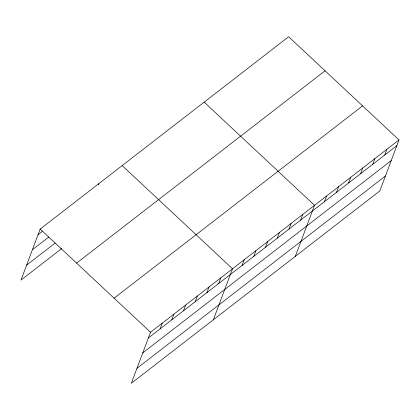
<?xml version="1.0" encoding="UTF-8"?>
<svg xmlns="http://www.w3.org/2000/svg" width="420" height="420" viewBox="0 0 420 420"><rect width="100%" height="100%" fill="white"/><g stroke="black" fill="none" stroke-linecap="round" stroke-linejoin="round"><path stroke-width="0.63" d="M399 139.928L150.528 332.241L131.35 383.26L379.822 190.948L399 139.928L288.65 36.74L40.178 229.052L21 280.072L61.745 248.54M98.317 184.863L98.747 183.724M160.094 328.886L162.241 323.174M171.811 319.82L173.953 314.108M183.524 310.753L185.666 305.041M195.237 301.686L197.384 295.979M206.95 292.619L209.097 286.913M218.663 283.553L220.81 277.846M213.344 319.798L232.523 268.779L122.173 165.59M242.093 265.419L244.235 259.712M253.806 256.352L255.953 250.646M265.519 247.286L267.666 241.579M277.231 238.219L279.379 232.512M288.944 229.152L291.092 223.445M300.662 220.091L302.804 214.379M295.344 256.331L314.517 205.312L204.167 102.123M324.445 201.679L326.587 195.972M336.509 192.339L338.656 186.632M348.579 182.999L350.726 177.292M360.649 173.659L362.796 167.947M372.719 164.315L374.861 158.608M384.788 154.975L386.93 149.268M38.031 234.764L42.614 231.215M32.413 249.716L48.71 237.101M26.623 265.12L55.141 243.049M76.592 263.104L325.064 70.791M114.114 298.19L362.586 105.871M148.381 337.953L396.853 145.635M142.763 352.905L391.235 160.587M136.972 368.308L385.445 175.991M40.178 229.052L150.528 332.241"/></g></svg>
